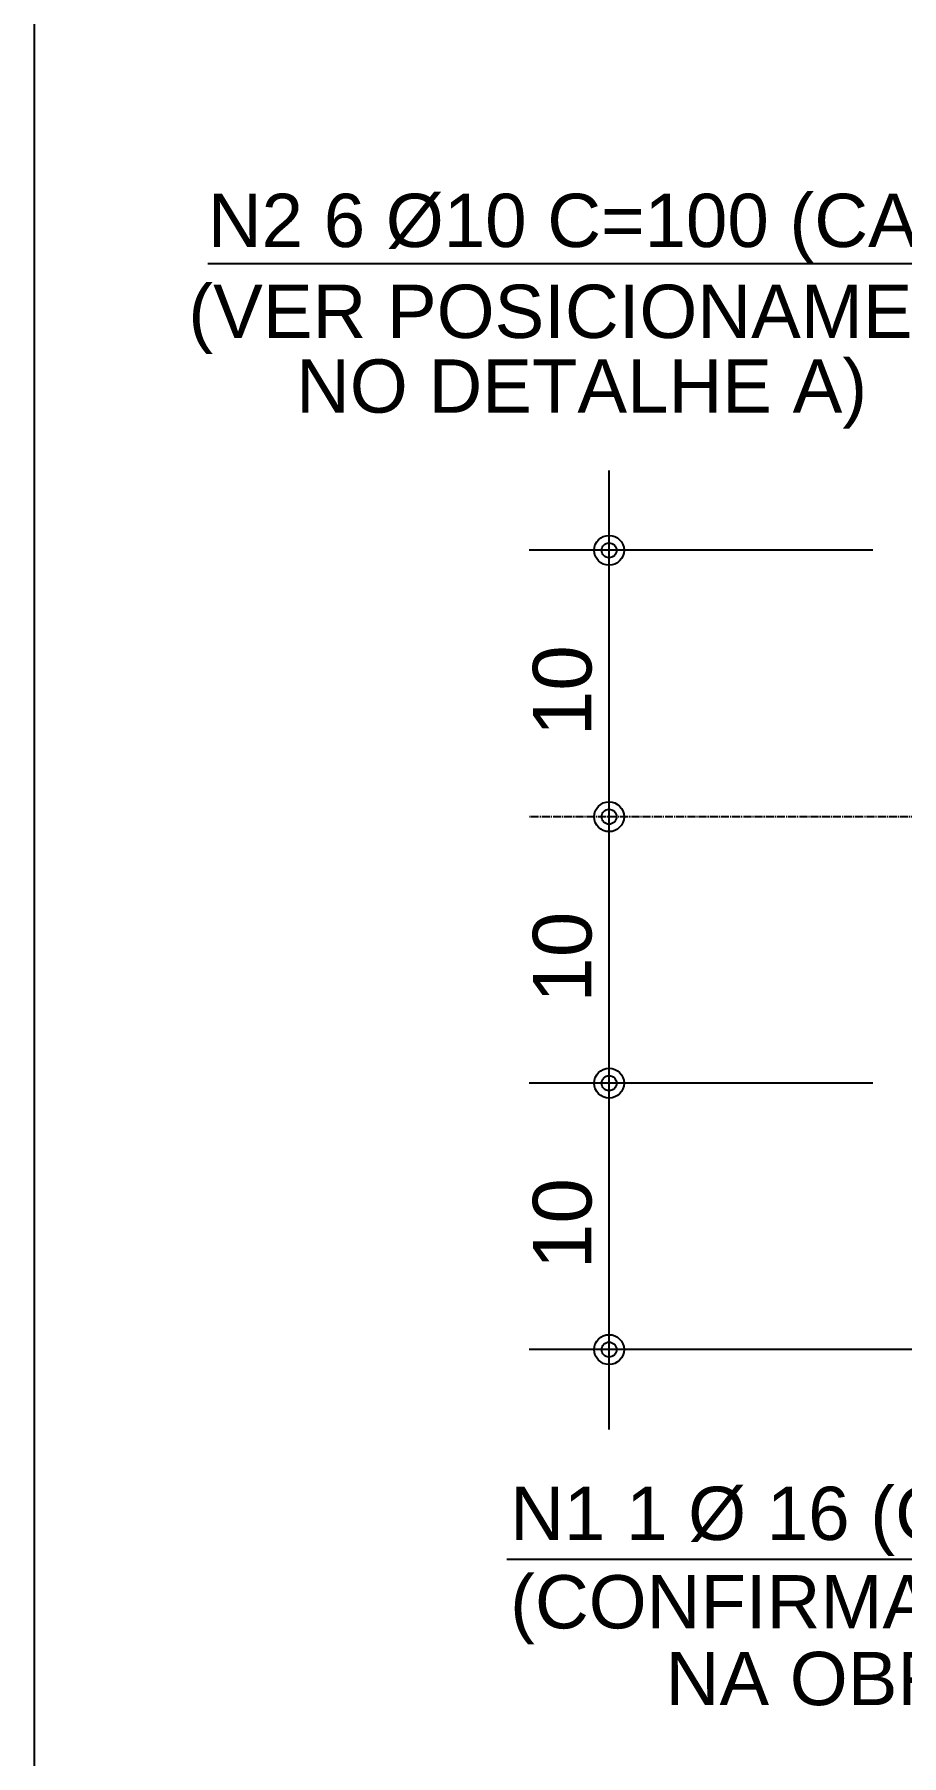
# Model space of a CAD drawing. Extents: x 0 to 5945, y 0 to 4205.
# Drawn here: x 4181.7 to 4344.3, y 1207.4 to 1530.4 of the extents above; entities that cross this region are included whole.
import ezdxf

# ---------------------------------------------------------------- set-up
doc = ezdxf.new("R2010")
doc.units = 0
doc.header["$MEASUREMENT"] = 0
doc.linetypes.add('ESTILO_TQS_0007', pattern=[2.1, 1.5, -0.2, 0.2, -0.2])
for name, color, linetype in [('MTH-230', 1, 'CONTINUOUS'), ('MTH-COTAS7', 31, 'CONTINUOUS'), ('MTH-EIXO-217', 8, 'CONTINUOUS'), ('MTH-LINHA-CORTE', 5, 'CONTINUOUS'), ('MTH-SIMB_COTA', 3, 'CONTINUOUS')]:
    doc.layers.add(name, color=color, linetype=linetype)
doc.styles.add('TQS_ARIAL', font='arial.ttf')

msp = doc.modelspace()

# ---------------------------------------------------------------- linework, layer by layer
at = {"layer": 'MTH-230', "linetype": 'Continuous'}
msp.add_line((4214.188912, 1487.41584), (4377.214041, 1487.41584), dxfattribs=at)
msp.add_lwpolyline([(4181.663973, 1690.966414), (4876.890483, 1690.966414), (4876.890483, 922.725345), (4181.663973, 922.725345), (4181.663973, 1690.966414)], dxfattribs=at)
at = {"layer": 'MTH-COTAS7', "linetype": 'Continuous'}
for p, q in [((4289.449601, 1368.595606), (4289.449601, 1448.595606)), ((4338.922325, 1433.595606), (4274.449601, 1433.595606)), ((4289.449601, 1318.595606), (4289.449601, 1398.595606)), ((4289.449601, 1268.595606), (4289.449601, 1348.595606)), ((4338.922325, 1333.595606), (4274.449601, 1333.595606)), ((4338.922325, 1333.595606), (4274.449601, 1333.595606)), ((4488.922325, 1283.595606), (4274.449601, 1283.595606))]:
    msp.add_line(p, q, dxfattribs=at)
msp.add_lwpolyline([(4270.239092, 1244.261083), (4421.238817, 1244.261083), (4478.922325, 1316.420415), (4469.87292, 1301.441822), (4478.922325, 1316.420415), (4466.304526, 1304.294363)], dxfattribs=at)
at = {"layer": 'MTH-EIXO-217', "linetype": 'ESTILO_TQS_0007'}
msp.add_line((4666.837565, 1383.595606), (4274.449601, 1383.595606), dxfattribs=at)
at = {"layer": 'MTH-SIMB_COTA', "linetype": 'Continuous'}
for centre, radius in [((4289.449601, 1433.595606), 2.8), ((4289.449601, 1433.595606), 1.4), ((4289.449601, 1383.595606), 2.8), ((4289.449601, 1383.595606), 2.8), ((4289.449601, 1383.595606), 1.4), ((4289.449601, 1383.595606), 1.4), ((4289.449601, 1333.595606), 2.8), ((4289.449601, 1333.595606), 2.8), ((4289.449601, 1333.595606), 1.4), ((4289.449601, 1333.595606), 1.4), ((4289.449601, 1283.595606), 2.8), ((4289.449601, 1283.595606), 1.4)]:
    msp.add_circle(centre, radius, dxfattribs=at)

# ---------------------------------------------------------------- texts
at = {"layer": 'MTH-COTAS7', "linetype": 'Continuous', "style": 'TQS_ARIAL'}
for p in [(4286.149601, 1398.695606), (4286.149601, 1348.695606), (4286.149601, 1298.695606)]:
    msp.add_text('10', height=11, rotation=90, dxfattribs=at).set_placement(p)
at = {"layer": 'MTH-LINHA-CORTE', "linetype": 'Continuous', "style": 'TQS_ARIAL'}
for s, p in [('N2 6 %%c10 C=100 (CA50A)', (4214.188912, 1490.509428)), ('(VER POSICIONAMENTO', (4210.539806, 1473.441708)), ('NO DETALHE A)', (4230.738799, 1459.42608)), ('N1 1 %%c 16 (CA50A)', (4270.89603, 1247.870386)), ('(CONFIRMAR MEDIDA', (4270.89603, 1231.270097)), ('NA OBRA)', (4300.065289, 1216.872619))]:
    msp.add_text(s, height=10, dxfattribs=at).set_placement(p)

doc.saveas('drawing.dxf')
